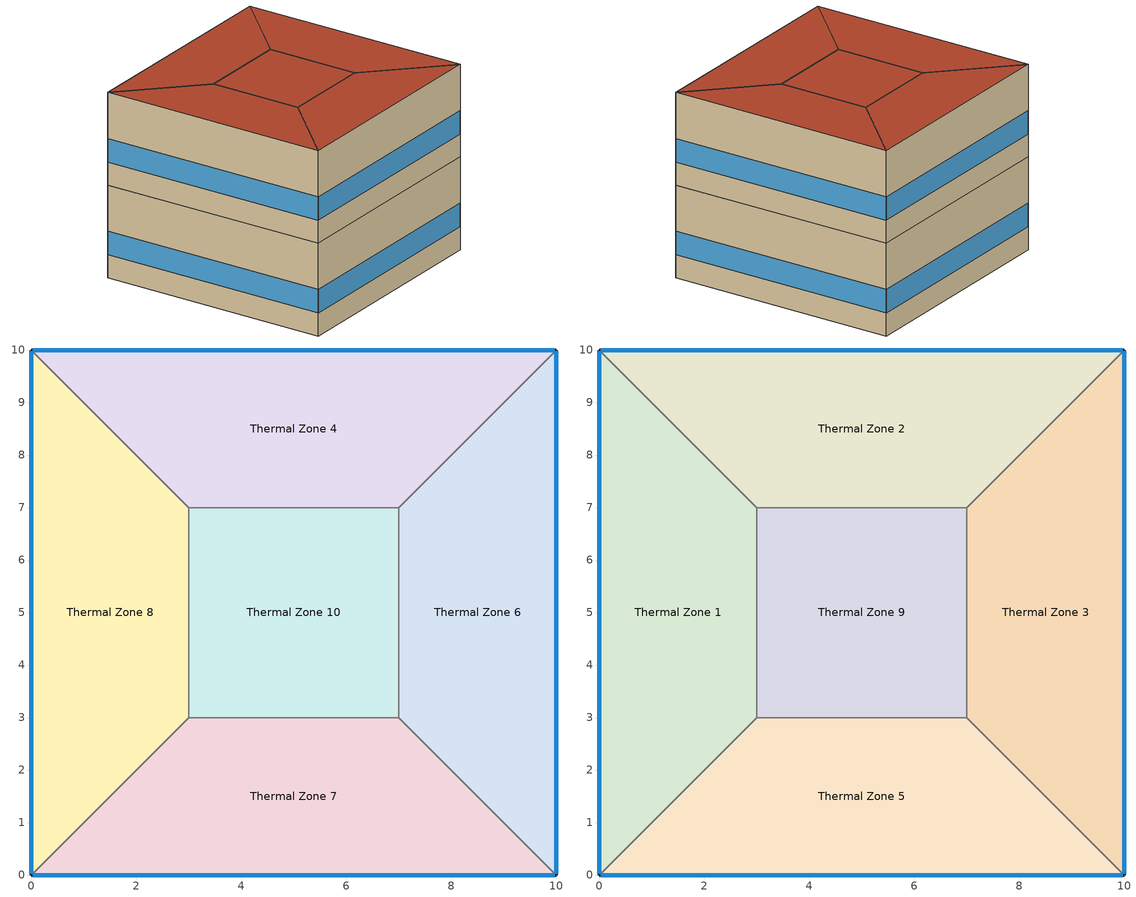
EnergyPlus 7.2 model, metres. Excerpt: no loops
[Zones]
Thermal Zone 6
 floor ground (000_ExtSlabCarpet_4in_ClimateZone 1-8): 10,10 10,0 7,3 7,7 z0
 wall outside (ASHRAE_189.1-2009_ExtWall_SteelFrame_ClimateZone 4-8): 10,0 10,10 z0:4
 wall to Thermal Zone 4 (000_Interior Wall): 10,10 7,7 z0:4
 wall to Thermal Zone 10 (000_Interior Wall): 7,7 7,3 z0:4
 wall to Thermal Zone 7 (000_Interior Wall): 7,3 10,0 z0:4
 window (ASHRAE_189.1-2009_ExtWindow_ClimateZone 4-5): 10,0.03 10,9.97 z1:2.01
Thermal Zone 7
 floor ground (000_ExtSlabCarpet_4in_ClimateZone 1-8): 10,0 0,0 3,3 7,3 z0
 wall outside (ASHRAE_189.1-2009_ExtWall_SteelFrame_ClimateZone 4-8): 0,0 10,0 z0:4
 wall to Thermal Zone 8 (000_Interior Wall): 3,3 0,0 z0:4
 wall to Thermal Zone 10 (000_Interior Wall): 7,3 3,3 z0:4
 window (ASHRAE_189.1-2009_ExtWindow_ClimateZone 4-5): 0.03,0 9.97,0 z1:2.01
Thermal Zone 4
 floor ground (000_ExtSlabCarpet_4in_ClimateZone 1-8): 0,10 10,10 7,7 3,7 z0
 wall outside (ASHRAE_189.1-2009_ExtWall_SteelFrame_ClimateZone 4-8): 10,10 0,10 z0:4
 wall to Thermal Zone 10 (000_Interior Wall): 3,7 7,7 z0:4
 wall to Thermal Zone 8 (000_Interior Wall): 0,10 3,7 z0:4
 window (ASHRAE_189.1-2009_ExtWindow_ClimateZone 4-5): 9.97,10 0.03,10 z1:2.01
Thermal Zone 8
 floor ground (000_ExtSlabCarpet_4in_ClimateZone 1-8): 0,0 0,10 3,7 3,3 z0
 wall outside (ASHRAE_189.1-2009_ExtWall_SteelFrame_ClimateZone 4-8): 0,10 0,0 z0:4
 wall to Thermal Zone 10 (000_Interior Wall): 3,3 3,7 z0:4
 window (ASHRAE_189.1-2009_ExtWindow_ClimateZone 4-5): 0,9.97 0,0.03 z1:2.01
Thermal Zone 10
 floor ground (000_ExtSlabCarpet_4in_ClimateZone 1-8): 3,3 3,7 7,7 7,3 z0
Thermal Zone 2
 floor to Thermal Zone 4 (000_Interior Floor): 0,10 10,10 7,7 3,7 z4
 wall outside (ASHRAE_189.1-2009_ExtWall_SteelFrame_ClimateZone 4-8): 10,10 0,10 z4:8
 wall to Thermal Zone 9 (000_Interior Wall): 3,7 7,7 z4:8
 wall to Thermal Zone 3 (000_Interior Wall): 7,7 10,10 z4:8
 wall to Thermal Zone 1 (000_Interior Wall): 0,10 3,7 z4:8
 window (ASHRAE_189.1-2009_ExtWindow_ClimateZone 4-5): 9.97,10 0.03,10 z5:6.01
 roof outside (ASHRAE_189.1-2009_ExtRoof_IEAD_ClimateZone 2-5): 3,7 7,7 10,10 0,10 z8
Thermal Zone 3
 floor to Thermal Zone 6 (000_Interior Floor): 10,10 10,0 7,3 7,7 z4
 wall outside (ASHRAE_189.1-2009_ExtWall_SteelFrame_ClimateZone 4-8): 10,0 10,10 z4:8
 wall to Thermal Zone 9 (000_Interior Wall): 7,7 7,3 z4:8
 wall to Thermal Zone 5 (000_Interior Wall): 7,3 10,0 z4:8
 window (ASHRAE_189.1-2009_ExtWindow_ClimateZone 4-5): 10,0.03 10,9.97 z5:6.01
 roof outside (ASHRAE_189.1-2009_ExtRoof_IEAD_ClimateZone 2-5): 7,7 7,3 10,0 10,10 z8
Thermal Zone 9
 floor to Thermal Zone 10 (000_Interior Floor): 3,3 3,7 7,7 7,3 z4
 wall to Thermal Zone 5 (000_Interior Wall): 3,3 7,3 z4:8
 wall to Thermal Zone 1 (000_Interior Wall): 3,7 3,3 z4:8
 roof outside (ASHRAE_189.1-2009_ExtRoof_IEAD_ClimateZone 2-5): 7,3 7,7 3,7 3,3 z8
Thermal Zone 5
 floor to Thermal Zone 7 (000_Interior Floor): 10,0 0,0 3,3 7,3 z4
 wall outside (ASHRAE_189.1-2009_ExtWall_SteelFrame_ClimateZone 4-8): 0,0 10,0 z4:8
 wall to Thermal Zone 1 (000_Interior Wall): 3,3 0,0 z4:8
 window (ASHRAE_189.1-2009_ExtWindow_ClimateZone 4-5): 0.03,0 9.97,0 z5:6.01
 roof outside (ASHRAE_189.1-2009_ExtRoof_IEAD_ClimateZone 2-5): 7,3 3,3 0,0 10,0 z8
Thermal Zone 1
 floor to Thermal Zone 8 (000_Interior Floor): 0,0 0,10 3,7 3,3 z4
 wall outside (ASHRAE_189.1-2009_ExtWall_SteelFrame_ClimateZone 4-8): 0,10 0,0 z4:8
 window (ASHRAE_189.1-2009_ExtWindow_ClimateZone 4-5): 0,9.97 0,0.03 z5:6.01
 roof outside (ASHRAE_189.1-2009_ExtRoof_IEAD_ClimateZone 2-5): 3,3 3,7 0,10 0,0 z8
[Site:Location]
San Francisco Intl Ap_CA_USA Design_Conditions: Latitude {deg}=37.62; Longitude {deg}=-122.4; Time Zone {hr}=-8; Elevation {m}=2
[SizingPeriod:DesignDay] Day of Month=21; Dry-Bulb Temperature Range Modifier Type=DefaultMultipliers; Barometric Pressure {Pa}=101301; Rain Indicator=No; Snow Indicator=No; Daylight Saving Time Indicator=No
Name | Month | Day Type | Maximum Dry-Bulb Temperature {C} | Daily Dry-Bulb Temperature Range {deltaC} | Humidity Condition Type | Wetbulb or DewPoint at Maximum Dry-Bulb {C} | Wind Speed {m/s} | Wind Direction {deg} | Solar Model Indicator | Sky Clearness | ASHRAE Clear Sky Optical Depth for Beam Irradiance (taub) | ASHRAE Clear Sky Optical Depth for Diffuse Irradiance (taud)
San Francisco Intl Ap Ann Htg Wind 99.6% Condns WS=>MCDB | 1 | WinterDesignDay | 12.1 | 0 | Wetbulb | 12.1 | 12.9 | 150 | ASHRAEClearSky | 0
San Francisco Intl Ap Ann Clg .4% Condns WB=>MDB | 8 | SummerDesignDay | 25.7 | 8.5 | Wetbulb | 18.6 | 5.9 | 310 | ASHRAETau |  | 0.365 | 2.435
San Francisco Intl Ap Ann Clg 2% Condns DP=>MDB | 8 | SummerDesignDay | 18.7 | 8.5 | Dewpoint | 14.7 | 5.9 | 310 | ASHRAETau |  | 0.365 | 2.435
San Francisco Intl Ap Ann Clg .4% Condns DP=>MDB | 8 | SummerDesignDay | 19.9 | 8.5 | Dewpoint | 16.1 | 5.9 | 310 | ASHRAETau |  | 0.365 | 2.435
[Building]
Building 1
[Material] Thermal Absorptance=0.9
Name | Roughness | Thickness {m} | Conductivity {W/m-K} | Density {kg/m3} | Specific Heat {J/kg-K} | Solar Absorptance | Visible Absorptance
000_F16 Acoustic tile | MediumSmooth | 0.0191 | 0.06 | 368 | 590 | 0.7 | 0.7
Roof Membrane | VeryRough | 0.0095 | 0.16 | 1121.29 | 1460 | 0.7 | 0.7
Roof Insulation [21] | MediumRough | 0.2105 | 0.049 | 265 | 836.8 | 0.7 | 0.7
Wall Insulation [39] | MediumRough | 0.1184 | 0.045 | 265 | 836.8 | 0.7 | 0.7
000_G01a 19mm gypsum board | MediumSmooth | 0.019 | 0.16 | 800 | 1090 | 0.7 | 0.7
1/2IN Gypsum | Smooth | 0.0127 | 0.16 | 784.9 | 830 | 0.92 | 0.92
MAT-CC05 4 HW CONCRETE | Rough | 0.1016 | 1.311 | 2240 | 836.8 | 0.7 | 0.7
Metal Decking | MediumSmooth | 0.0015 | 45.006 | 7680 | 418.4 | 0.7 | 0.3
000_M11 100mm lightweight concrete | MediumRough | 0.1016 | 0.53 | 1280 | 840 | 0.7 | 0.7
[Material:AirGap]
Name | Thermal Resistance {m2-K/W}
000_F04 Wall air space resistance | 0.15
000_F05 Ceiling air space resistance | 0.18
[Material:NoMass] Thermal Absorptance=0.9; Solar Absorptance=0.7
Name | Roughness | Thermal Resistance {m2-K/W} | Visible Absorptance
MAT-SHEATH | Rough | 0.3626 | 0.7
CP02 CARPET PAD | VeryRough | 0.2165 | 0.8
[WindowMaterial:Glazing]
Theoretical Glass [207]: Optical Data Type=SpectralAverage; Thickness {m}=0.003; Solar Transmittance at Normal Incidence=0.3311; Front Side Solar Reflectance at Normal Incidence=0.6189; Back Side Solar Reflectance at Normal Incidence=0.6189; Visible Transmittance at Normal Incidence=0.44; Front Side Visible Reflectance at Normal Incidence=0.51; Back Side Visible Reflectance at Normal Incidence=0.51; Infrared Transmittance at Normal Incidence=0; Front Side Infrared Hemispherical Emissivity=0.9; Back Side Infrared Hemispherical Emissivity=0.9; Conductivity {W/m-K}=0.0133; Dirt Correction Factor for Solar and Visible Transmittance=1; Solar Diffusing=No
[Construction]
ASHRAE_189.1-2009_ExtWindow_ClimateZone 4-5: Theoretical Glass [207]
ASHRAE_189.1-2009_ExtRoof_IEAD_ClimateZone 2-5: Roof Membrane, Roof Insulation [21], Metal Decking
000_ExtSlabCarpet_4in_ClimateZone 1-8: MAT-CC05 4 HW CONCRETE, CP02 CARPET PAD
ASHRAE_189.1-2009_ExtWall_SteelFrame_ClimateZone 4-8: MAT-SHEATH, Wall Insulation [39], 1/2IN Gypsum
000_Interior Wall: 000_G01a 19mm gypsum board, 000_F04 Wall air space resistance, 000_G01a 19mm gypsum board
000_Interior Floor: 000_F16 Acoustic tile, 000_F05 Ceiling air space resistance, 000_M11 100mm lightweight concrete
[AvailabilityManager:Scheduled]
Name | Schedule
AvailabilityManager:Scheduled {3b7b035e-79de-4242-9fbe-9e108dbf179c} | Schedule:Compact {d704d31a-560c-48e2-a674-2d679d3d6a6b}
AvailabilityManager:Scheduled {3d68c52e-4743-4dfe-9834-6eef33418c36} | Schedule:Compact {b7973f5c-e597-4284-acd0-84fdb5f1bbc3}
[Zone]
Thermal Zone 6; Thermal Zone 2; Thermal Zone 7; Thermal Zone 3; Thermal Zone 9; Thermal Zone 4; Thermal Zone 8; Thermal Zone 5; Thermal Zone 10; Thermal Zone 1
[Schedule:Compact]
Schedule:Compact {d704d31a-560c-48e2-a674-2d679d3d6a6b}; Schedule:Compact {b7973f5c-e597-4284-acd0-84fdb5f1bbc3}: Through: 12/31, For: AllDays, Until: 24:00, 1
